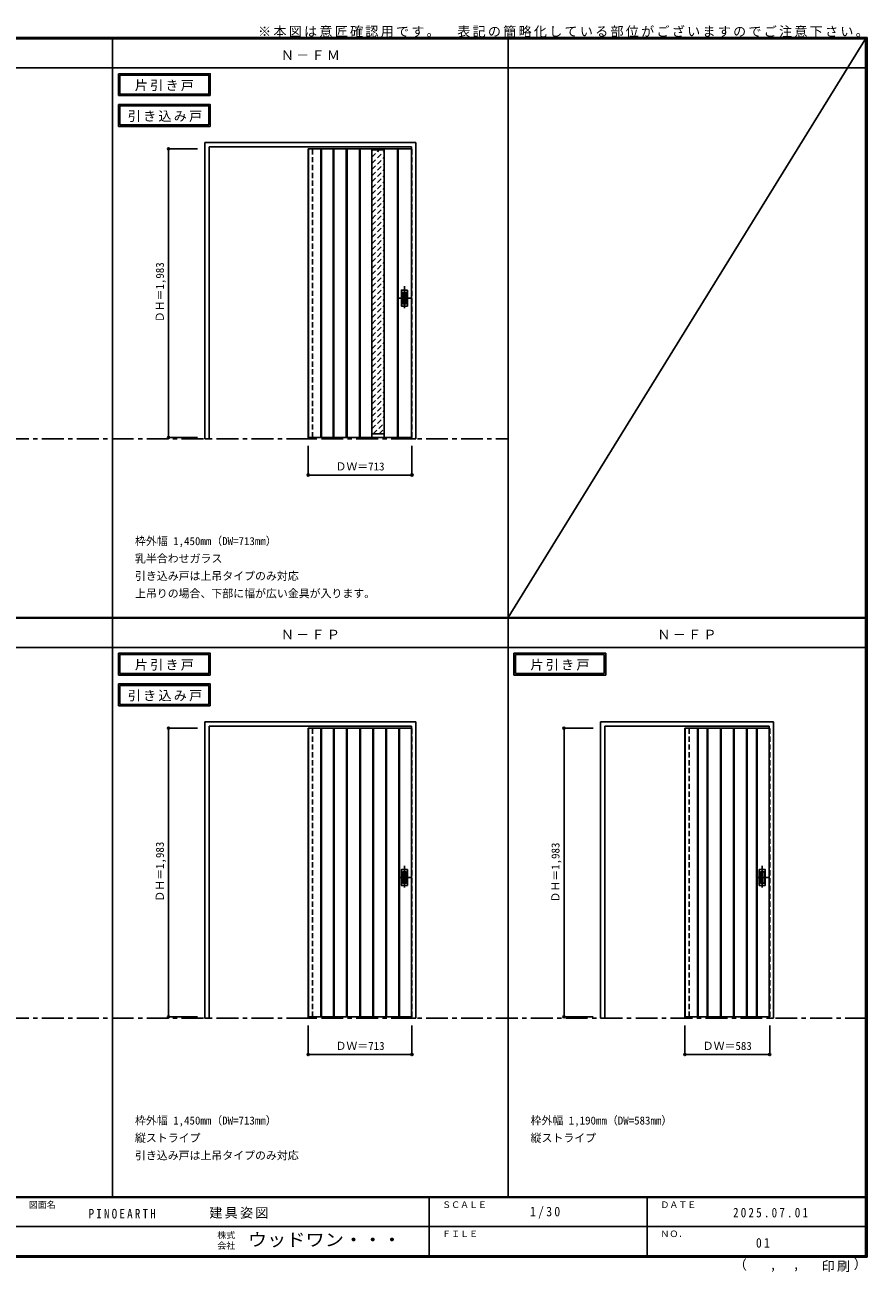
# Model space of a CAD drawing. Units: millimetres, scale not verified. Extents: x -6000 to 5700, y -4307 to 4260.
# Drawn here: x -87 to 5700, y -4307 to 4260 of the extents above; entities that cross this region are included whole.
import ezdxf
from ezdxf.enums import TextEntityAlignment as Align

# ---------------------------------------------------------------- set-up
doc = ezdxf.new("R2010")
doc.units = ezdxf.units.MM
doc.header["$LTSCALE"] = 30
doc.header["$PDMODE"] = 32
doc.header["$PDSIZE"] = 15
doc.linetypes.add('CHAIN1', pattern=[8, 5, -1, 1, -1])
doc.linetypes.add('DASHED1', pattern=[1.8, 1.2, -0.6])
for name, color, linetype in [('0-1_通り芯', 4, 'CHAIN1'), ('0-2_扉', 4, 'DASHED1'), ('0-3_仕上げ', 3, 'Continuous'), ('0-4_枠', 3, 'Continuous'), ('0-6_引手', 3, 'Continuous'), ('0-A_文字', 7, 'Continuous'), ('0-B_寸法', 7, 'Continuous'), ('0-C_ハッチ', 4, 'DASHED1'), ('F-0_補助線', 7, 'Continuous'), ('F-1_枠', 6, 'Continuous'), ('F-A_文字', 7, 'Continuous')]:
    doc.layers.add(name, color=color, linetype=linetype)
doc.styles.add('ＭＳ ゴシック', font='')
doc.styles.get('ＭＳ ゴシック').set_extended_font_data('MS Gothic')

msp = doc.modelspace()

# ---------------------------------------------------------------- linework, layer by layer
at = {"layer": '0-1_通り芯'}
for p, q in [((2521.25, 2465), (2521.25, 2303)), ((2562.25, 2384), (2480.25, 2384)), ((2521.25, -1515.5), (2521.25, -1677.5)), ((4979.75, -1515.5), (4979.75, -1677.5)), ((2562.25, -1596.5), (2480.25, -1596.5)), ((5020.75, -1596.5), (4938.75, -1596.5))]:
    msp.add_line(p, q, dxfattribs=at)
at = {"layer": '0-1_通り芯', "color": 7}
for p, q in [((-5490, 1418), (3233.5, 1418)), ((-5490, -2562.5), (5690, -2562.5))]:
    msp.add_line(p, q, dxfattribs=at)
at = {"layer": '0-2_扉', "color": 3, "linetype": 'Continuous'}
for p, q in [((2569.25, 3409.5), (1859.25, 3409.5)), ((1859.25, 3409.5), (1859.25, 1426.5)), ((2569.25, 1426.5), (1859.25, 1426.5)), ((2569.25, -571), (1859.25, -571)), ((1859.25, -571), (1859.25, -2554)), ((4447.75, -571), (4447.75, -2554)), ((5027.75, -571), (4447.75, -571)), ((2569.25, -2554), (1859.25, -2554)), ((5027.75, -2554), (4447.75, -2554))]:
    msp.add_line(p, q, dxfattribs=at)
at = {"layer": '0-2_扉'}
for p, q in [((1859.25, 3409.5), (1859.25, 3405.5)), ((2569.25, 3409.5), (2572.25, 3409.5)), ((1859.25, -571), (1859.25, -575)), ((2569.25, -571), (2572.25, -571)), ((4447.75, -571), (4447.75, -575)), ((5027.75, -571), (5030.75, -571))]:
    msp.add_line(p, q, dxfattribs=at)
for points in [[(2569.25, 1426.5), (2572.25, 1426.5), (2572.25, 3409.5)], [(2569.25, -2554), (2572.25, -2554), (2572.25, -571)], [(5027.75, -2554), (5030.75, -2554), (5030.75, -571)]]:
    msp.add_lwpolyline(points, dxfattribs=at)
at = {"layer": '0-3_仕上げ'}
for p, q in [((1862.25, 3409.5), (1862.25, 1426.5)), ((1945.25, 3409.5), (1945.25, 1426.5)), ((1950.25, 3409.5), (1950.25, 1426.5)), ((2031.25, 3409.5), (2031.25, 1426.5)), ((2036.25, 3409.5), (2036.25, 1426.5)), ((2121.25, 3409.5), (2121.25, 1426.5)), ((2126.25, 3409.5), (2126.25, 1426.5)), ((2211.25, 3409.5), (2211.25, 1426.5)), ((2216.25, 3409.5), (2216.25, 1426.5)), ((2472.25, 3409.5), (2472.25, 1426.5)), ((2477.25, 3409.5), (2477.25, 1426.5)), ((1862.25, -571), (1862.25, -2554)), ((1945.25, -571), (1945.25, -2554)), ((1950.25, -571), (1950.25, -2554)), ((2033.25, -571), (2033.25, -2554)), ((2038.25, -571), (2038.25, -2554)), ((2123.25, -571), (2123.25, -2554)), ((2128.25, -571), (2128.25, -2554)), ((2213.25, -571), (2213.25, -2554)), ((2218.25, -571), (2218.25, -2554)), ((2303.25, -571), (2303.25, -2554)), ((2308.25, -571), (2308.25, -2554)), ((2393.25, -571), (2393.25, -2554)), ((2398.25, -571), (2398.25, -2554)), ((2481.25, -571), (2481.25, -2554)), ((2486.25, -571), (2486.25, -2554)), ((4450.75, -571), (4450.75, -2554)), ((4533.75, -571), (4533.75, -2554)), ((4538.75, -571), (4538.75, -2554)), ((4601.75, -571), (4601.75, -2554)), ((4606.75, -571), (4606.75, -2554)), ((4691.75, -571), (4691.75, -2554)), ((4696.75, -571), (4696.75, -2554)), ((4781.75, -571), (4781.75, -2554)), ((4786.75, -571), (4786.75, -2554)), ((4871.75, -571), (4871.75, -2554)), ((4876.75, -571), (4876.75, -2554)), ((4939.75, -571), (4939.75, -2554)), ((4944.75, -571), (4944.75, -2554))]:
    msp.add_line(p, q, dxfattribs=at)
at = {"layer": '0-3_仕上げ', "color": 7}
for p, q in [((2297.25, 3409.5), (2297.25, 1426.5)), ((2297.25, 3401.5), (2382.25, 3401.5)), ((2382.25, 3409.5), (2382.25, 1426.5)), ((2297.25, 1450.5), (2382.25, 1450.5))]:
    msp.add_line(p, q, dxfattribs=at)
at = {"layer": '0-3_仕上げ', "linetype": 'DASHED1'}
for p, q in [((2569.25, 1426.5), (2569.25, 3409.5)), ((2569.25, -2554), (2569.25, -571)), ((5028.75, -2554), (5028.75, -571))]:
    msp.add_line(p, q, dxfattribs=at)
at = {"layer": '0-4_枠'}
for p, q in [((1149.25, 1418), (1149.25, 3453)), ((1149.25, 3453), (2599.25, 3453)), ((2599.25, 1418), (2599.25, 3453)), ((1179.25, 3423), (2569.25, 3423)), ((1179.25, 1418), (1179.25, 3423)), ((2569.25, 1418), (2569.25, 3423)), ((1149.25, 1418), (1179.25, 1418)), ((1859.25, 1426.5), (1859.25, 1418)), ((1859.25, 1418), (1889.25, 1418)), ((1889.25, 1426.5), (1889.25, 1418)), ((2569.25, 1418), (2599.25, 1418)), ((1149.25, -2562.5), (1149.25, -527.5)), ((1149.25, -527.5), (2599.25, -527.5)), ((1179.25, -557.5), (2569.25, -557.5)), ((1179.25, -2562.5), (1179.25, -557.5)), ((2569.25, -2562.5), (2569.25, -557.5)), ((2599.25, -2562.5), (2599.25, -527.5)), ((3867.75, -2562.5), (3867.75, -527.5)), ((3867.75, -527.5), (5057.75, -527.5)), ((3897.75, -2562.5), (3897.75, -557.5)), ((3897.75, -557.5), (5027.75, -557.5)), ((5027.75, -2562.5), (5027.75, -557.5)), ((5057.75, -2562.5), (5057.75, -527.5)), ((1149.25, -2562.5), (1179.25, -2562.5)), ((1859.25, -2554), (1859.25, -2562.5)), ((1859.25, -2562.5), (1889.25, -2562.5)), ((1889.25, -2554), (1889.25, -2562.5)), ((2569.25, -2562.5), (2599.25, -2562.5)), ((3867.75, -2562.5), (3897.75, -2562.5)), ((4447.75, -2554), (4447.75, -2562.5)), ((4447.75, -2562.5), (4477.75, -2562.5)), ((4477.75, -2554), (4477.75, -2562.5)), ((5027.75, -2562.5), (5057.75, -2562.5))]:
    msp.add_line(p, q, dxfattribs=at)
at = {"layer": '0-4_枠', "color": 4, "linetype": 'DASHED1'}
for p, q in [((1859.25, 1426.5), (1859.25, 3423)), ((1889.25, 1426.5), (1889.25, 3423)), ((1859.25, -2554), (1859.25, -557.5)), ((1889.25, -2554), (1889.25, -557.5)), ((4447.75, -2554), (4447.75, -557.5)), ((4477.75, -2554), (4477.75, -557.5))]:
    msp.add_line(p, q, dxfattribs=at)
at = {"layer": '0-6_引手'}
for p, q in [((2500.25, 2437.5), (2500.25, 2330.5)), ((2501.75, 2439), (2540.75, 2439)), ((2542.25, 2330.5), (2542.25, 2437.5)), ((2501.75, 2329), (2540.75, 2329)), ((2501.75, -1541.5), (2540.75, -1541.5)), ((4960.25, -1541.5), (4999.25, -1541.5)), ((2500.25, -1543), (2500.25, -1650)), ((2542.25, -1650), (2542.25, -1543)), ((4958.75, -1543), (4958.75, -1650)), ((5000.75, -1650), (5000.75, -1543)), ((2501.75, -1651.5), (2540.75, -1651.5)), ((4960.25, -1651.5), (4999.25, -1651.5))]:
    msp.add_line(p, q, dxfattribs=at)
at = {"layer": '0-6_引手', "color": 7}
for p, q in [((2508.75, 2421.5), (2508.75, 2346.5)), ((2510.25, 2423), (2532.25, 2423)), ((2533.75, 2346.5), (2533.75, 2421.5)), ((2510.25, 2345), (2532.25, 2345)), ((2508.75, -1559), (2508.75, -1634)), ((2510.25, -1557.5), (2532.25, -1557.5)), ((2533.75, -1634), (2533.75, -1559)), ((4967.25, -1559), (4967.25, -1634)), ((4968.75, -1557.5), (4990.75, -1557.5)), ((4992.25, -1634), (4992.25, -1559)), ((2510.25, -1635.5), (2532.25, -1635.5)), ((4968.75, -1635.5), (4990.75, -1635.5))]:
    msp.add_line(p, q, dxfattribs=at)
at = {"layer": '0-6_引手'}
for centre, start, end in [((2501.75, 2437.5), 90, 180), ((2540.75, 2437.5), 0, 90), ((2501.75, 2330.5), 180, 270), ((2540.75, 2330.5), 270, 0), ((2501.75, -1543), 90, 180), ((2540.75, -1543), 0, 90), ((4960.25, -1543), 90, 180), ((4999.25, -1543), 0, 90), ((2501.75, -1650), 180, 270), ((2540.75, -1650), 270, 0), ((4960.25, -1650), 180, 270), ((4999.25, -1650), 270, 0)]:
    msp.add_arc(centre, 1.5, start, end, dxfattribs=at)
at = {"layer": '0-6_引手', "color": 7}
for centre, start, end in [((2510.25, 2421.5), 90, 180), ((2532.25, 2421.5), 0, 90), ((2510.25, 2346.5), 180, 270), ((2532.25, 2346.5), 270, 0), ((2510.25, -1559), 90, 180), ((2532.25, -1559), 0, 90), ((4968.75, -1559), 90, 180), ((4990.75, -1559), 0, 90), ((2510.25, -1634), 180, 270), ((2532.25, -1634), 270, 0), ((4968.75, -1634), 180, 270), ((4990.75, -1634), 270, 0)]:
    msp.add_arc(centre, 1.5, start, end, dxfattribs=at)
at = {"layer": '0-A_文字'}
for p, q in [((555, 3925), (555, 3775)), ((565, 3915), (565, 3785)), ((565, 3915), (1176.03, 3915)), ((1176.03, 3915), (1176.03, 3785)), ((555, 3775), (1186.03, 3775)), ((565, 3785), (1176.03, 3785)), ((555, 3713.53), (555, 3563.53)), ((565, 3703.53), (565, 3573.53)), ((565, 3703.53), (1176.03, 3703.53)), ((1176.03, 3703.53), (1176.03, 3573.53)), ((555, 3563.53), (1186.03, 3563.53)), ((565, 3573.53), (1176.03, 3573.53)), ((555, -55.5), (555, -205.5)), ((565, -65.5), (565, -195.5)), ((565, -65.5), (1176.03, -65.5)), ((1176.03, -65.5), (1176.03, -195.5)), ((3273.5, -55.5), (3273.5, -205.5)), ((3283.5, -65.5), (3283.5, -195.5)), ((3283.5, -65.5), (3894.53, -65.5)), ((3894.53, -65.5), (3894.53, -195.5)), ((555, -205.5), (1186.03, -205.5)), ((565, -195.5), (1176.03, -195.5)), ((3273.5, -205.5), (3904.53, -205.5)), ((3283.5, -195.5), (3894.53, -195.5)), ((555, -266.97), (555, -416.97)), ((565, -276.97), (565, -406.97)), ((565, -276.97), (1176.03, -276.97)), ((1176.03, -276.97), (1176.03, -406.97)), ((555, -416.97), (1186.03, -416.97)), ((565, -406.97), (1176.03, -406.97))]:
    msp.add_line(p, q, dxfattribs=at)
for points in [[(555, 3925), (1186.03, 3925), (1186.03, 3775)], [(555, 3713.53), (1186.03, 3713.53), (1186.03, 3563.53)], [(555, -55.5), (1186.03, -55.5), (1186.03, -205.5)], [(3273.5, -55.5), (3904.53, -55.5), (3904.53, -205.5)], [(555, -266.97), (1186.03, -266.97), (1186.03, -416.97)]]:
    msp.add_lwpolyline(points, dxfattribs=at)
at = {"layer": '0-B_寸法', "color": 4}
for p, q in [((899.25, 3409.5), (899.25, 1426.5)), ((899.25, 3409.5), (1099.25, 3409.5)), ((899.25, 1426.5), (1099.25, 1426.5)), ((2572.25, 1168), (2572.25, 1368)), ((899.25, -571), (899.25, -2554)), ((899.25, -571), (1099.25, -571)), ((3617.75, -571), (3617.75, -2554)), ((3617.75, -571), (3817.75, -571)), ((899.25, -2554), (1099.25, -2554)), ((3617.75, -2554), (3817.75, -2554)), ((2572.25, -2812.5), (2572.25, -2612.5)), ((5030.75, -2812.5), (5030.75, -2612.5))]:
    msp.add_line(p, q, dxfattribs=at)
for points in [[(2572.25, 1168), (1859.25, 1168), (1859.25, 1368)], [(2572.25, -2812.5), (1859.25, -2812.5), (1859.25, -2612.5)], [(5030.75, -2812.5), (4447.75, -2812.5), (4447.75, -2612.5)]]:
    msp.add_lwpolyline(points, dxfattribs=at)
at = {"layer": '0-B_寸法'}
for p in [(899.25, 3409.5), (899.25, 1426.5), (1859.25, 1168), (2572.25, 1168), (899.25, -571), (3617.75, -571), (899.25, -2554), (3617.75, -2554), (1859.25, -2812.5), (2572.25, -2812.5), (4447.75, -2812.5), (5030.75, -2812.5)]:
    msp.add_point(p, dxfattribs=at)
at = {"layer": '0-C_ハッチ'}
for p, q in [((2297.25, 3351.31), (2347.44, 3401.5)), ((2297.25, 3393.73), (2305.02, 3401.5)), ((2297.25, 3308.88), (2382.25, 3393.88)), ((2297.25, 3266.45), (2382.25, 3351.45)), ((2297.25, 3224.03), (2382.25, 3309.03)), ((2297.25, 3181.6), (2382.25, 3266.6)), ((2297.25, 3139.18), (2382.25, 3224.18)), ((2297.25, 3096.75), (2382.25, 3181.75)), ((2297.25, 3054.32), (2382.25, 3139.32)), ((2297.25, 3011.9), (2382.25, 3096.9)), ((2297.25, 2969.47), (2382.25, 3054.47)), ((2297.25, 2927.04), (2382.25, 3012.04)), ((2297.25, 2884.62), (2382.25, 2969.62)), ((2297.25, 2842.19), (2382.25, 2927.19)), ((2297.25, 2799.76), (2382.25, 2884.76)), ((2297.25, 2757.34), (2382.25, 2842.34)), ((2297.25, 2714.91), (2382.25, 2799.91)), ((2297.25, 2672.48), (2382.25, 2757.48)), ((2297.25, 2630.06), (2382.25, 2715.06)), ((2297.25, 2587.63), (2382.25, 2672.63)), ((2297.25, 2545.21), (2382.25, 2630.21)), ((2297.25, 2502.78), (2382.25, 2587.78)), ((2297.25, 2460.35), (2382.25, 2545.35)), ((2297.25, 2417.93), (2382.25, 2502.93)), ((2297.25, 2375.5), (2382.25, 2460.5)), ((2297.25, 2333.07), (2382.25, 2418.07)), ((2297.25, 2290.65), (2382.25, 2375.65)), ((2297.25, 2248.22), (2382.25, 2333.22)), ((2297.25, 2205.79), (2382.25, 2290.79)), ((2297.25, 2163.37), (2382.25, 2248.37)), ((2297.25, 2120.94), (2382.25, 2205.94)), ((2297.25, 2078.52), (2382.25, 2163.52)), ((2297.25, 2036.09), (2382.25, 2121.09)), ((2297.25, 1993.66), (2382.25, 2078.66)), ((2297.25, 1951.24), (2382.25, 2036.24)), ((2297.25, 1908.81), (2382.25, 1993.81)), ((2297.25, 1866.38), (2382.25, 1951.38)), ((2297.25, 1823.96), (2382.25, 1908.96)), ((2297.25, 1781.53), (2382.25, 1866.53)), ((2297.25, 1739.1), (2382.25, 1824.1)), ((2297.25, 1696.68), (2382.25, 1781.68)), ((2297.25, 1654.25), (2382.25, 1739.25)), ((2297.25, 1611.82), (2382.25, 1696.82)), ((2297.25, 1569.4), (2382.25, 1654.4)), ((2297.25, 1526.97), (2382.25, 1611.97)), ((2297.25, 1484.55), (2382.25, 1569.55)), ((2305.63, 1450.5), (2382.25, 1527.12)), ((2348.06, 1450.5), (2382.25, 1484.69))]:
    msp.add_line(p, q, dxfattribs=at)
at = {"layer": 'F-0_補助線'}
msp.add_line((5690, 4165), (3233.5, 190.5), dxfattribs=at)
at = {"layer": 'F-1_枠'}
for p, q in [((-6000, 4175), (5700, 4175)), ((-6000, 4170), (5700, 4170)), ((-6000, 4165), (5700, 4165)), ((515, -3790), (515, 4175)), ((3233.5, -3790), (3233.5, 4175)), ((5690, 4175), (5690, -4205)), ((5695, 4175), (5695, -4205)), ((5700, 4175), (5700, -4205)), ((-6000, 3965), (5700, 3965)), ((-6000, 190.5), (5700, 190.5)), ((-6000, 187.5), (5700, 187.5)), ((-6000, 184.5), (5700, 184.5)), ((-6000, -15.5), (5700, -15.5)), ((5700, -3790), (-6000, -3790)), ((5700, -3795), (-6000, -3795)), ((2690, -3795), (2690, -4195)), ((4190, -3795), (4190, -4195)), ((-150, -3995), (5690, -3995.01)), ((5700, -4195), (-6000, -4195)), ((5700, -4200), (-6000, -4200)), ((5700, -4205), (-6000, -4205))]:
    msp.add_line(p, q, dxfattribs=at)

# ---------------------------------------------------------------- texts
at = {"layer": '0-A_文字', "style": 'ＭＳ ゴシック'}
for s, p in [('枠外幅 1,450mm（DW=713mm）', (669.25, 670.5)), ('乳半合わせガラス', (669.25, 550.5)), ('引き込み戸は上吊タイプのみ対応', (669.25, 430.5)), ('上吊りの場合、下部に幅が広い金具が入ります。', (669.25, 310.5)), ('枠外幅 1,450mm（DW=713mm）', (669.25, -3310)), ('枠外幅 1,190mm（DW=583mm）', (3387.75, -3310)), ('縦ストライプ', (669.25, -3430)), ('縦ストライプ', (3387.75, -3430)), ('引き込み戸は上吊タイプのみ対応', (669.25, -3550))]:
    msp.add_text(s, height=54.99, dxfattribs=at).set_placement(p, align=Align.BOTTOM_LEFT)
at = {"layer": '0-A_文字', "char_height": 65.98, "attachment_point": 7, "style": 'ＭＳ ゴシック'}
for s, insert in [('\\T1.17;※本図は意匠確認用です。\u3000表記の簡略化している部位がございますのでご注意下さい。', (1515, 4175)), ('\\T1.17;Ｎ－ＦＭ', (1671.75, 4020)), ('\\T1.17;片引き戸', (668.02, 3805)), ('\\T1.17;引き込み戸', (619.66, 3593.53)), ('\\T1.17;Ｎ－ＦＰ', (1671.75, 39.5)), ('\\T1.17;Ｎ－ＦＰ', (4259.25, 39.5)), ('\\T1.17;片引き戸', (668.02, -175.5)), ('\\T1.17;片引き戸', (3386.52, -175.5)), ('\\T1.17;引き込み戸', (619.66, -386.97))]:
    msp.add_mtext(s, dxfattribs=dict(at, insert=insert))
at = {"layer": '0-B_寸法', "style": 'ＭＳ ゴシック'}
for p in [(884.25, 2217.75), (884.25, -1762.75), (3602.75, -1768.75)]:
    msp.add_text('ＤＨ＝1,983', height=54.99, rotation=90, dxfattribs=at).set_placement(p, align=Align.BOTTOM_LEFT)
for s, p in [('ＤＷ＝713', (2047, 1183)), ('ＤＷ＝713', (2047, -2797.5)), ('ＤＷ＝583', (4570.5, -2797.5))]:
    msp.add_text(s, height=54.99, dxfattribs=at).set_placement(p, align=Align.BOTTOM_LEFT)
at = {"layer": 'F-A_文字', "style": 'ＭＳ ゴシック'}
for s, height, p in [('図面名', 43.99, (-60, -3880)), ('ＳＣＡＬＥ', 43.99, (2780, -3880)), ('ＤＡＴＥ', 43.99, (4280, -3880)), ('株式', 43.99, (1235, -4089)), ('ＦＩＬＥ', 43.99, (2780, -4080)), ('ＮＯ．', 43.99, (4280, -4080)), ('会社', 43.99, (1235, -4161)), ('（', 65.98, (4784.03, -4308.31)), (',', 65.98, (5031.28, -4308.31)), (',', 65.98, (5190.2, -4305.53)), ('）', 65.98, (5608.4, -4304.13))]:
    msp.add_text(s, height=height, dxfattribs=at).set_placement(p, align=Align.BOTTOM_LEFT)
at = {"layer": 'F-A_文字', "style": 'ＭＳ ゴシック', "width": 1.1}
msp.add_text('ウッドワン・・・', height=87.98, dxfattribs=at).set_placement((1445, -4155), align=Align.BOTTOM_LEFT)
at = {"layer": 'F-A_文字', "char_height": 65.98, "attachment_point": 7, "style": 'ＭＳ ゴシック'}
for s, insert in [('\\T1.38;\\W0.9;1/30', (3383.75, -3940)), ('\\T1.39;\\W0.85;PINOEARTH', (350, -3940)), ('\\T1.17;建具姿図', (1180.42, -3940)), ('\\T1.39;\\W0.85;2025.07.01', (4778.75, -3932.5)), ('\\T1.36;\\W0.9;01', (4936.25, -4140)), ('\\T1.17;印刷', (5388.15, -4306.92))]:
    msp.add_mtext(s, dxfattribs=dict(at, insert=insert))

doc.saveas('drawing.dxf')
